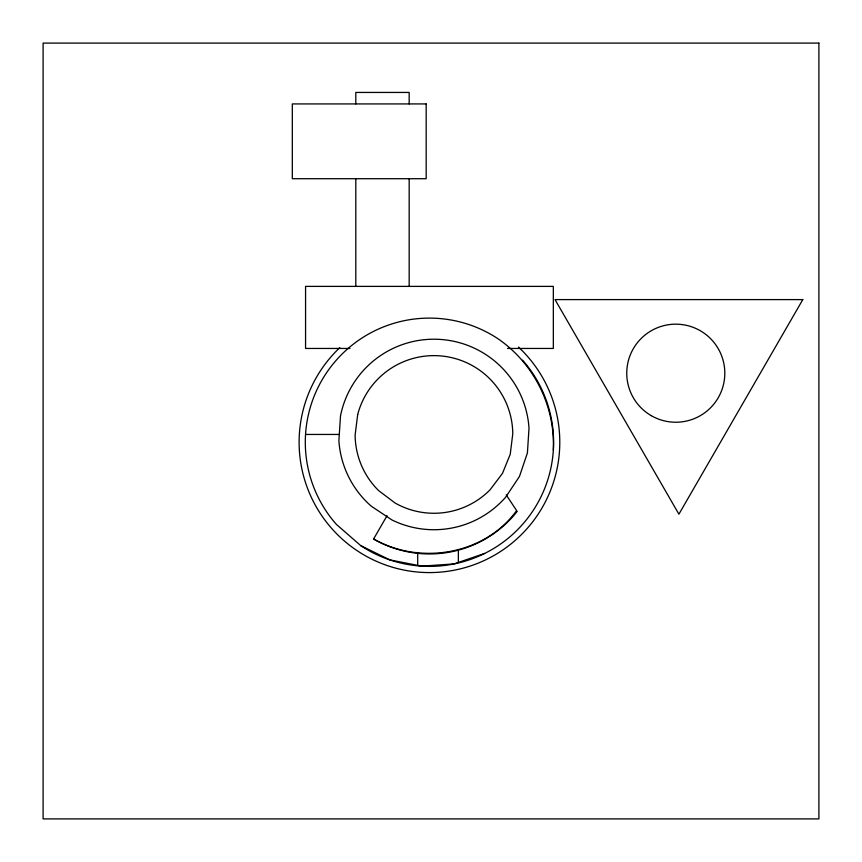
<?xml version="1.0" encoding="UTF-8"?>
<svg xmlns="http://www.w3.org/2000/svg" width="862" height="862" viewBox="0 0 862 862"><rect width="100%" height="100%" fill="white"/><g stroke="black" fill="none" stroke-linecap="round" stroke-linejoin="round"><path stroke-width="1.29" d="M506.209 494.874L516.618 510.595C484.8 554.783 420.214 565.494 373.591 538.998L387.06 515.681M484.638 553.436L453.972 563.931L421.647 566.129L389.85 559.891L360.747 545.635L336.331 524.333A124.128 124.128 0 0 1 498.15 338.863C534.138 363.667 555.343 406.39 553.329 450.05M350.004 348.453L305.568 348.453L305.568 286.389L553.329 286.389L553.329 348.453L507.546 348.453M305.568 434.448L339.305 434.448M458.358 550.161L458.358 562.433M417.704 552.423L417.704 565.364M409.17 103.925L409.17 92.439L355.801 92.439L355.801 103.925M409.17 178.714L409.17 286.389M355.801 178.714L355.801 286.389M522.566 360.165A124.128 124.128 0 0 1 360.747 545.635M517.254 511.317A111.715 111.715 0 0 1 373.591 538.998M518.504 347.084A130.334 130.334 0 0 1 522.803 533.201A130.334 130.334 0 0 1 336.654 533.772A130.334 130.334 0 0 1 339.811 347.634M340.49 415.98L338.895 440.794A95.273 95.273 0 0 0 371.231 506.156L391.919 519.948A95.273 95.273 0 0 0 505.66 497.18L519.452 476.481L527.415 452.916L529.009 428.102A95.273 95.273 0 0 0 340.49 415.98M357.676 414.59L355.133 435.008A78.819 78.819 0 0 0 378.612 490.586L395.033 502.988A78.819 78.819 0 0 0 490.079 489.788L502.492 473.367L510.229 454.306L512.771 433.888A78.819 78.819 0 0 0 357.676 414.59M802.802 299.599L678.911 514.183L555.02 299.599L802.802 299.599M818.9 43.1L43.1 43.1L43.1 818.9L818.9 818.9L818.9 43.1M426.184 103.925L292.315 103.925L292.315 178.714L426.184 178.714L426.184 103.925M651.273 415.667A49.026 49.026 0 0 0 724.813 373.203A49.026 49.026 0 0 0 651.273 330.739A49.026 49.026 0 0 0 651.273 415.667"/></g></svg>
